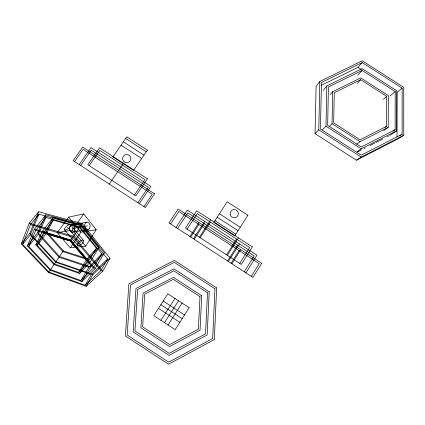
<?xml version="1.0" encoding="UTF-8"?>
<svg xmlns="http://www.w3.org/2000/svg" width="425" height="425" viewBox="0 0 425 425"><rect width="100%" height="100%" fill="white"/><g stroke="black" fill="none" stroke-linecap="round" stroke-linejoin="round"><path stroke-width="0.64" d="M402.124 134.236L402.151 88.124L362.217 62.587L321.438 82.508L320.455 128.972L361.218 155.173L402.124 134.236L399.553 135.883M403.745 135.272L403.75 87.322L362.238 60.78L319.828 81.478L316.115 86.387L315.053 133.604L356.432 160.214L398.013 138.906L403.745 135.272L361.197 157.069L356.432 160.214M395.112 129.742L395.202 91.593L362.132 70.444L328.413 86.982L327.67 125.364L361.303 146.976L395.112 129.742L393.045 131.15M389.821 135.426L396.732 130.778L396.807 90.791L362.153 68.627L326.804 85.946L323.186 90.424M396.987 136.882L397.072 92.368L402.151 88.124M386.607 126.331L386.739 96.358L360.735 79.714L334.247 92.762L333.71 122.883L360.065 139.809L386.607 126.331L385.124 127.404M383.632 130.629L388.211 127.362L388.344 95.556L360.756 77.897L332.647 91.736L330.167 94.616M329.343 126.353L332.063 123.707L332.647 91.736M322.479 129.699L326.007 126.198L326.804 85.946M315.053 133.604L318.782 129.806L319.828 81.478M21.25 243.907L29.235 223.183L38.691 211.714L82.121 223.571L110.027 258.241L102.749 271.177L86.094 286.307L48.508 272.558L21.25 243.907L29.84 233.203L38.691 211.714M22.631 244.375L30.467 224.554L38.951 214.189L80.638 225.728L107.573 258.952L100.969 270.582L85.122 285.228L48.88 272.011L22.631 244.375L30.366 234.68L38.951 214.189M27.29 245.932L34.531 229.064L45.948 214.768L81.467 224.522L104.332 252.843L95.12 268.627L81.86 281.605L50.15 270.162L27.29 245.932L37.857 232.438L45.948 214.768M28.698 246.404L35.737 230.403L45.99 217.478L79.826 226.918L101.74 253.842L93.383 268.042L80.872 280.511L50.538 269.593L28.698 246.404L38.223 234.18L45.99 217.478M35.817 244.901L42.234 231.572L53.167 217.446L81.047 225.133L99.02 247.345L89.787 262.613L79.581 273.498L54.002 264.547L35.817 244.901L46.123 231.413L53.167 217.446M37.251 245.368L43.398 232.879L53.215 220.107L79.459 227.455L96.47 248.317L88.092 262.06L78.582 272.382L54.411 263.952L37.251 245.368L46.537 233.15L53.215 220.107M86.094 286.307L92.979 274.449L110.027 258.241M85.122 285.228L91.375 274.534L107.573 258.952M89.505 228.517L90.142 226.259A5.387 5.238 -29.7 0 0 89.93 224.745L88.942 222.976L87.449 222.153A2.003 1.95 -29 0 0 86.785 222.169L71.607 224.99A2.396 2.316 -30 0 0 70.12 226.02M81.86 281.605L90.637 266.905L104.332 252.843M80.872 280.511L88.841 267.235L101.74 253.842M79.581 273.498L88.448 259.038L99.02 247.345M78.582 272.382L86.636 259.324L96.47 248.317M251.308 276.362L259.218 263.638L178.819 211.464L170.611 223.943M245.916 272.855L256.913 255.234L187.329 210.099L175.977 227.428M244.295 271.803L254.203 255.946L187.808 212.861L177.586 228.475M239.727 263.367L249.645 247.573L197.227 213.573L187.064 229.171M231.088 263.229L239.073 250.564M231.896 263.755L240.762 249.688M227.348 255.329L238.43 237.841M227.587 260.955L237.575 245.156M228.395 261.476L239.482 243.929M226.541 254.803L236.523 239.057M168.066 324.992L182.059 303.057M85.701 246.149L96.199 229.739L83.714 213.892L68.627 217.138L57.237 232.661L70.338 247.817L85.701 246.149L72.356 230.122L57.237 232.661M164.496 322.66L178.511 300.746M160.921 320.328L174.962 298.43M70.104 226.01L69.424 228.183A4.914 4.76 -30.2 0 0 69.626 229.649L70.385 231.094A3.506 3.4 -30.4 0 0 70.731 231.444L71.883 232.055M193.428 238.765L204.696 221.361M194.236 239.286L204.377 223.614M199.405 237.182L210.625 219.81M200.212 237.708L210.311 222.062M189.933 236.497L198.974 222.572M190.74 237.017L198.873 224.48M143.958 206.63L152.267 194.23L83.146 149.372L74.582 161.564M137.934 202.714L148.336 187.255L91.248 150.216L80.58 165.458M139.326 203.617L150.87 186.447L91.046 147.64L79.193 164.56M70.338 247.817L80.915 232.13L96.199 229.739M134.47 195.017L144.872 179.616L99.806 150.386L89.192 165.612M48.508 272.558L63.357 250.92L88.448 259.038M35.737 230.403L70.221 240.911L82.121 223.571M109.23 184.067L123.484 163.296M72.356 230.122L83.714 213.892M321.034 85.457L357.999 67.373L362.217 62.587M357.754 75.236L362.132 70.444M357.271 83.369L360.735 79.714M383.308 99.301L386.739 96.358M390.007 95.992L395.202 91.593M356.867 144.038L360.044 141.679L388.211 127.362M356.984 151.879L361.287 148.867L396.732 130.778M357.712 151.821L361.213 150.03M364.129 148.538L365.298 147.942M369.968 145.557L374.638 143.177M375.806 142.577L382.813 139.002M387.483 136.616L388.652 136.021M72.192 228.528L87.401 225.882M71.883 232.055A2.114 2.051 -30.7 0 0 72.68 232.082L87.927 229.622A2.38 2.316 -29.9 0 0 89.484 228.507M87.927 229.622C84.957 229.771 83.81 225.537 85.175 223.385A2.422 2.359 -29.1 0 1 86.774 222.126M29.235 223.183L73.413 236.263L102.749 271.177M30.467 224.554L72.797 237.155L100.969 270.582M34.531 229.064L70.805 240.061L95.12 268.627M42.234 231.572L70.704 240.21L89.787 262.613M43.398 232.879L70.136 241.033L88.092 262.06M86.636 259.324L62.879 251.611L46.537 233.15M90.637 266.905L59.521 256.503L37.857 232.438M88.841 267.235L59.027 257.226L38.223 234.18M92.979 274.449L55.957 261.699L29.84 233.203M91.375 274.534L55.622 262.188L30.366 234.68M357.999 67.373L361.346 69.514M332.063 123.707L360.044 141.679M326.007 126.198L361.287 148.867M318.782 129.806L361.197 157.069M125.651 138.476L146.237 151.81M123.346 141.812L143.953 155.162M121.035 145.159L141.663 158.525M219.433 213.786L240.231 227.263M217.212 217.228L238.037 230.727M214.992 220.681L235.833 234.196M163.195 301.054L184.535 314.978M160.852 304.693L182.213 318.638M158.498 308.343L179.881 322.304M46.123 231.413L63.357 250.92M70.221 240.911L93.383 268.042M64.515 229.829L77.626 245.31A0.855 0.829 -34.4 0 0 77.892 245.512L78.317 245.629A2.088 2.024 -34.1 0 0 78.737 245.618L81.085 244.598A8.203 7.953 -32.7 0 0 82.275 243.594L83.507 241.814L83.539 240.555L70.566 224.873A0.643 0.622 -29.6 0 0 70.428 224.751L69.716 224.618A2.449 2.369 -30 0 0 69.456 224.655L67.123 225.765A9.695 9.393 -31.5 0 0 65.918 226.769L64.584 228.528L64.515 229.829A0.664 0.643 -30.6 0 0 64.706 229.978L65.333 230.084A2.338 2.258 -30.2 0 0 65.583 230.053L67.947 228.937A9.679 9.35 -28.8 0 0 69.179 227.912L70.502 226.143L70.566 224.873M67.532 227.333L80.537 242.872M68.627 217.138L80.915 232.13M77.626 245.31L77.6 243.934L78.843 242.165A8.213 7.979 -35.4 0 1 80.006 241.182L82.323 240.162A2.263 2.199 -33.9 0 1 82.673 240.146L83.204 240.258A0.85 0.829 -33.6 0 1 83.481 240.47M71.607 224.99A2.104 2.04 -30 0 1 72.431 225L73.865 225.866L74.72 227.417A4.919 4.765 -30.4 0 1 74.917 228.863L74.263 231.019A2.396 2.322 -30.6 0 1 72.691 232.108M214.949 288.814L212.665 338.513L168.688 362.174L127.176 335.001L130.512 284.893L174.303 262.358L214.949 288.814M216.67 287.911L214.312 339.591L168.571 364.22L125.38 335.947L128.871 283.82L174.409 260.408L216.67 287.911M207.49 292.74L205.525 333.853L169.182 353.329L134.932 330.921L137.61 289.526L173.825 270.821L207.49 292.74M209.217 291.832L207.172 334.932L169.07 355.369L133.142 331.861L135.973 288.458L173.937 268.86L209.217 291.832M200 296.682L198.39 329.194L169.676 344.526L142.657 326.857L144.718 294.164L173.347 279.315L200 296.682M201.732 295.773L200.037 330.273L169.564 346.556L140.877 327.792L143.076 293.096L173.458 277.35L201.732 295.773M261.704 263.277L252.928 277.413L169.001 222.897L178.123 209.042L261.704 263.277M252.349 246.867L241.342 264.419L185.454 228.124L196.748 210.811L252.349 246.867M189.162 307.689L175.212 329.662L153.786 315.663L167.87 293.803L189.162 307.689M247.887 215.209L234.727 235.933L213.876 222.408L227.163 201.79L247.887 215.209M154.572 193.763L145.35 207.533L73.196 160.661L82.71 147.13L154.572 193.763M147.406 178.808L135.857 195.914L87.81 164.714L99.599 147.81L147.406 178.808M147.379 150.131L133.604 170.351L112.901 156.926L126.804 136.808L147.379 150.131M230.217 214.423A4.122 4.075 46.2 0 0 236.953 216.739A4.122 4.075 46.2 0 0 235.519 209.769A4.122 4.075 46.2 0 0 230.217 214.423M124.987 162.254A4.149 4.043 -7 0 0 130.857 158.174A4.149 4.043 -7 0 0 124.328 155.284A4.149 4.043 -7 0 0 124.987 162.254"/></g></svg>
